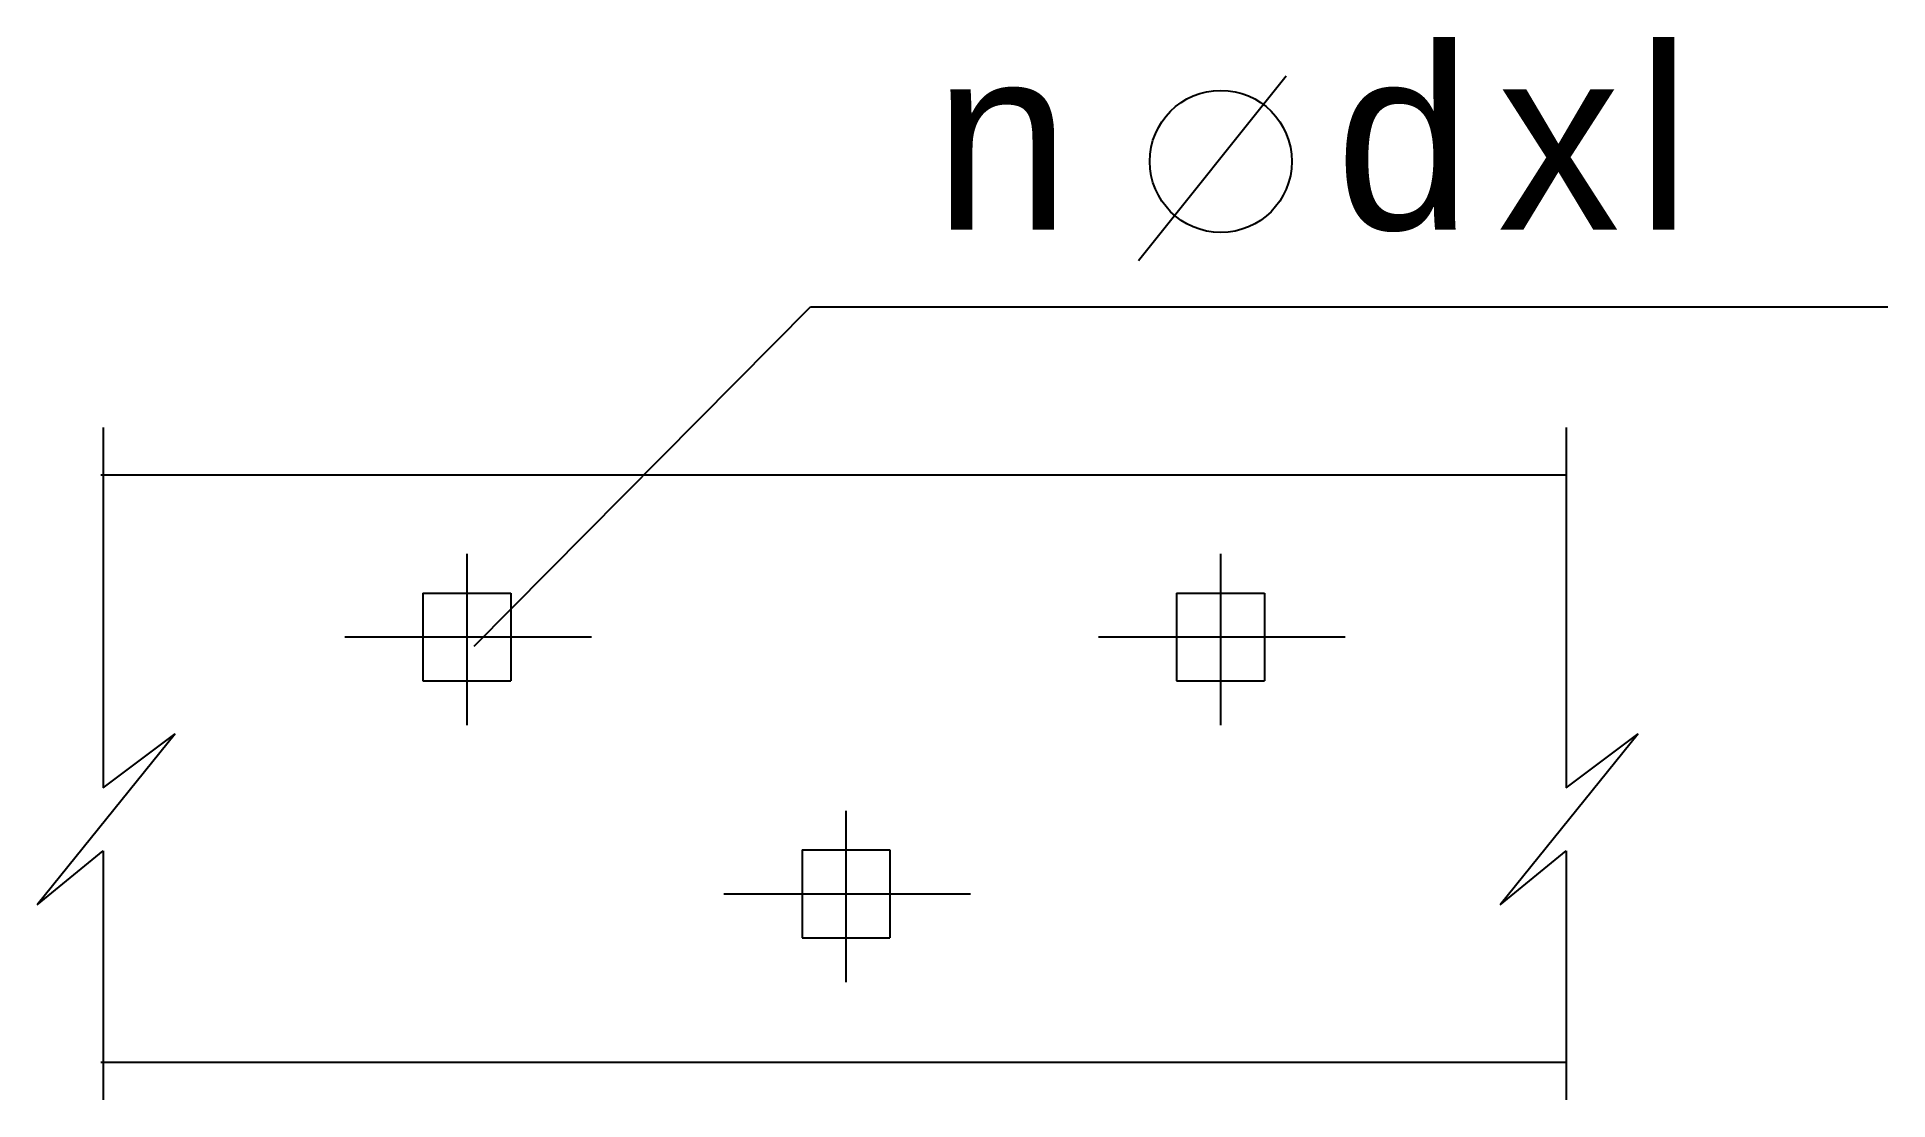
# Model space of a CAD drawing. Header units: metres. Extents: x -176064 to -173533, y -367098 to -365644.
import ezdxf

# ---------------------------------------------------------------- set-up
doc = ezdxf.new("R2010")
doc.units = ezdxf.units.M
for name, color, linetype in [('AXIS', 1, 'Continuous'), ('DIM', 4, 'Continuous'), ('K', 2, 'Continuous'), ('TEXT', 3, 'Continuous')]:
    doc.layers.add(name, color=color, linetype=linetype)

msp = doc.modelspace()

# ---------------------------------------------------------------- linework, layer by layer
at = {"layer": 'AXIS'}
for p, q in [((-175476.48, -366350.66), (-175476.48, -366584.92)), ((-174445.61, -366350.66), (-174445.61, -366584.92)), ((-175643.45, -366464.24), (-175305.96, -366464.24)), ((-174612.58, -366464.24), (-174275.09, -366464.24)), ((-174957.89, -366702.05), (-174957.89, -366936.3)), ((-175124.86, -366815.63), (-174787.37, -366815.63))]:
    msp.add_line(p, q, dxfattribs=at)
at = {"layer": 'DIM'}
msp.add_line((-174355.79, -365697.54), (-174557.86, -365949.9), dxfattribs=at)
msp.add_circle((-174445.16, -365814.02), 97.15, dxfattribs=at)
at = {"layer": 'K'}
for p, q in [((-175977.18, -366242.69), (-173973.29, -366242.69)), ((-175536.48, -366404.24), (-175536.48, -366524.24)), ((-175536.48, -366404.24), (-175416.48, -366404.24)), ((-175416.48, -366404.24), (-175416.48, -366524.24)), ((-174505.61, -366404.24), (-174505.61, -366524.24)), ((-174505.61, -366404.24), (-174385.61, -366404.24)), ((-174385.61, -366404.24), (-174385.61, -366524.24)), ((-175536.48, -366524.24), (-175416.48, -366524.24)), ((-174505.61, -366524.24), (-174385.61, -366524.24)), ((-175017.89, -366755.63), (-175017.89, -366875.63)), ((-175017.89, -366755.63), (-174897.89, -366755.63)), ((-174897.89, -366755.63), (-174897.89, -366875.63)), ((-175017.89, -366875.63), (-174897.89, -366875.63)), ((-175977.18, -367045.72), (-173973.29, -367045.72))]:
    msp.add_line(p, q, dxfattribs=at)
at = {"layer": 'TEXT'}
for p, q in [((-175466.32, -366477.04), (-175006.19, -366012.84)), ((-175006.19, -366012.84), (-173532.64, -366012.84)), ((-175973.94, -366177.91), (-175973.94, -366670.55)), ((-173972.81, -366177.91), (-173972.81, -366670.55)), ((-175875.32, -366596.66), (-176064.34, -366830.66)), ((-175973.94, -366670.55), (-175875.32, -366596.66)), ((-173874.2, -366596.66), (-174063.21, -366830.66)), ((-173972.81, -366670.55), (-173874.2, -366596.66)), ((-176064.34, -366830.66), (-175973.94, -366756.77)), ((-175973.94, -366756.77), (-175973.94, -367097.51)), ((-174063.21, -366830.66), (-173972.81, -366756.77)), ((-173972.81, -366756.77), (-173972.81, -367097.51))]:
    msp.add_line(p, q, dxfattribs=at)

# ---------------------------------------------------------------- texts
at = {"layer": 'DIM'}
for s, p in [('d', (-174288.36, -365907.19)), ('l', (-173876.58, -365907.19)), ('n', (-174837.4, -365907.19)), ('x', (-174066.63, -365907.19))]:
    msp.add_text(s, height=250, dxfattribs=at).set_placement(p)

doc.saveas('drawing.dxf')
